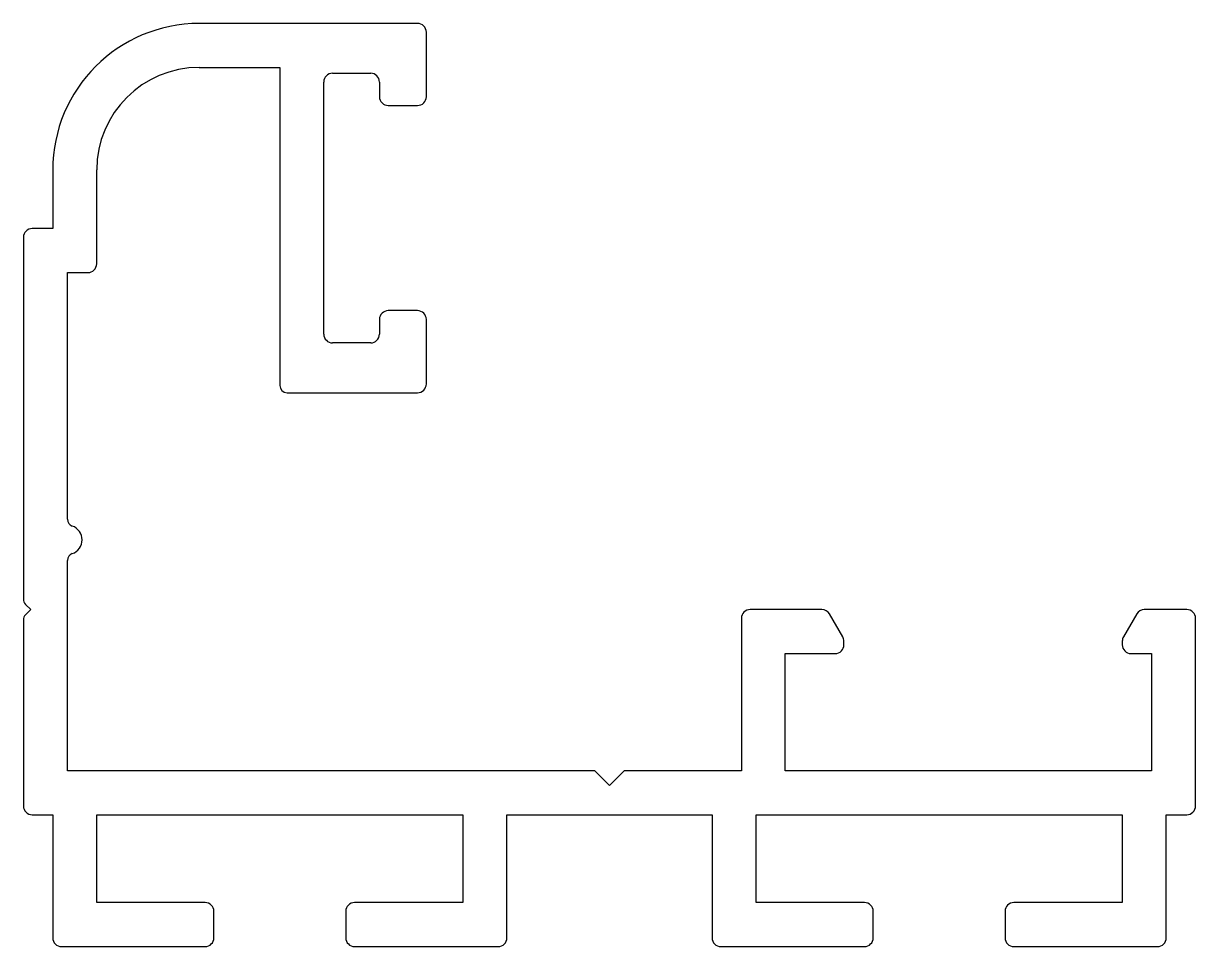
# Model space of a CAD drawing. Extents: x 1710 to 1750, y 1538.8 to 1570.3.
import ezdxf

# ---------------------------------------------------------------- set-up
doc = ezdxf.new("R2010")
doc.units = 0
doc.layers.get('0').update_dxf_attribs({"linetype": 'CONTINUOUS'})

msp = doc.modelspace()

# ---------------------------------------------------------------- linework, layer by layer
for p, q in [((1723.473, 1570.316), (1716.023, 1570.316)), ((1723.773, 1567.816), (1723.773, 1570.016)), ((1716.023, 1568.816), (1718.773, 1568.816)), ((1718.773, 1568.816), (1718.773, 1557.966)), ((1720.573, 1568.616), (1721.873, 1568.616)), ((1720.273, 1559.716), (1720.273, 1568.316)), ((1722.173, 1568.316), (1722.173, 1567.816)), ((1722.473, 1567.516), (1723.473, 1567.516)), ((1711.023, 1565.316), (1711.023, 1563.316)), ((1712.523, 1562.116), (1712.523, 1565.316)), ((1711.023, 1563.316), (1710.323, 1563.316)), ((1710.023, 1563.016), (1710.023, 1550.67)), ((1711.523, 1553.402), (1711.523, 1561.816)), ((1711.523, 1561.816), (1712.223, 1561.816)), ((1723.473, 1560.516), (1722.473, 1560.516)), ((1722.173, 1560.216), (1722.173, 1559.716)), ((1723.773, 1558.016), (1723.773, 1560.216)), ((1721.873, 1559.416), (1720.573, 1559.416)), ((1719.023, 1557.716), (1723.473, 1557.716)), ((1711.523, 1544.816), (1711.523, 1551.988)), ((1710.097, 1550.493), (1710.273, 1550.316)), ((1710.273, 1550.316), (1710.097, 1550.14)), ((1734.523, 1550.016), (1734.523, 1544.816)), ((1737.273, 1550.316), (1734.823, 1550.316)), ((1737.983, 1549.386), (1737.533, 1550.166)), ((1748.014, 1550.166), (1747.564, 1549.386)), ((1749.723, 1550.316), (1748.274, 1550.316)), ((1750.023, 1543.616), (1750.023, 1550.016)), ((1710.023, 1549.963), (1710.023, 1543.616)), ((1738.023, 1549.116), (1738.023, 1549.236)), ((1747.523, 1549.236), (1747.523, 1549.116)), ((1736.023, 1544.816), (1736.023, 1548.816)), ((1736.023, 1548.816), (1737.723, 1548.816)), ((1747.823, 1548.816), (1748.523, 1548.816)), ((1748.523, 1548.816), (1748.523, 1544.816)), ((1729.523, 1544.816), (1711.523, 1544.816)), ((1730.023, 1544.316), (1729.523, 1544.816)), ((1730.523, 1544.816), (1730.023, 1544.316)), ((1734.523, 1544.816), (1730.523, 1544.816)), ((1748.523, 1544.816), (1736.023, 1544.816)), ((1710.323, 1543.316), (1711.023, 1543.316)), ((1711.023, 1543.316), (1711.023, 1539.116)), ((1712.523, 1540.316), (1712.523, 1543.316)), ((1712.523, 1543.316), (1725.023, 1543.316)), ((1725.023, 1543.316), (1725.023, 1540.316)), ((1726.523, 1539.116), (1726.523, 1543.316)), ((1726.523, 1543.316), (1733.523, 1543.316)), ((1733.523, 1543.316), (1733.523, 1539.116)), ((1735.023, 1540.316), (1735.023, 1543.316)), ((1735.023, 1543.316), (1747.523, 1543.316)), ((1747.523, 1543.316), (1747.523, 1540.316)), ((1749.023, 1539.116), (1749.023, 1543.316)), ((1749.023, 1543.316), (1749.723, 1543.316)), ((1716.223, 1540.316), (1712.523, 1540.316)), ((1716.523, 1539.116), (1716.523, 1540.016)), ((1721.023, 1540.016), (1721.023, 1539.116)), ((1725.023, 1540.316), (1721.323, 1540.316)), ((1738.723, 1540.316), (1735.023, 1540.316)), ((1739.023, 1539.116), (1739.023, 1540.016)), ((1743.523, 1540.016), (1743.523, 1539.116)), ((1747.523, 1540.316), (1743.823, 1540.316)), ((1711.323, 1538.816), (1716.223, 1538.816)), ((1721.323, 1538.816), (1726.223, 1538.816)), ((1733.823, 1538.816), (1738.723, 1538.816)), ((1743.823, 1538.816), (1748.723, 1538.816))]:
    msp.add_line(p, q)
for centre, radius, start, end in [((1716.023, 1565.316), 5, 90, 180), ((1723.473, 1570.016), 0.3, 0, 90), ((1716.023, 1565.316), 3.5, 90, 180), ((1720.573, 1568.316), 0.3, 90, 180), ((1721.873, 1568.316), 0.3, 0, 90), ((1722.473, 1567.816), 0.3, 180, 270), ((1723.473, 1567.816), 0.3, 270, 360), ((1710.323, 1563.016), 0.3, 90, 180), ((1712.223, 1562.116), 0.3, 270, 0), ((1722.473, 1560.216), 0.3, 90, 180), ((1723.473, 1560.216), 0.3, 0, 90), ((1720.573, 1559.716), 0.3, 180, 270), ((1721.873, 1559.716), 0.3, 270, 0), ((1723.473, 1558.016), 0.3, 270, 0), ((1719.023, 1557.966), 0.25, 180, 270), ((1711.773, 1553.402), 0.25, 180, 250.5288), ((1711.523, 1552.695), 0.5, 289.4712, 70.5288), ((1711.773, 1551.988), 0.25, 109.4712, 180), ((1710.273, 1550.67), 0.25, 180, 225), ((1710.273, 1549.963), 0.25, 135, 180), ((1734.823, 1550.016), 0.3, 90, 180), ((1737.273, 1550.016), 0.3, 30, 90), ((1748.274, 1550.016), 0.3, 90, 150), ((1749.723, 1550.016), 0.3, 0.0001, 90), ((1737.723, 1549.236), 0.3, 0, 30), ((1747.823, 1549.236), 0.3, 150, 180), ((1737.723, 1549.116), 0.3, 270, 0), ((1747.823, 1549.116), 0.3, 180, 270), ((1710.323, 1543.616), 0.3, 180, 270), ((1749.723, 1543.616), 0.3, 270, 0.0001), ((1716.223, 1540.016), 0.3, 0, 90), ((1721.323, 1540.016), 0.3, 90, 180), ((1738.723, 1540.016), 0.3, 0, 90), ((1743.823, 1540.016), 0.3, 90, 180), ((1711.323, 1539.116), 0.3, 180, 270), ((1716.223, 1539.116), 0.3, 270, 0), ((1721.323, 1539.116), 0.3, 180, 270), ((1726.223, 1539.116), 0.3, 270, 0), ((1733.823, 1539.116), 0.3, 180, 270), ((1738.723, 1539.116), 0.3, 270, 0), ((1743.823, 1539.116), 0.3, 180, 270), ((1748.723, 1539.116), 0.3, 270, 0)]:
    msp.add_arc(centre, radius, start, end)

doc.saveas('drawing.dxf')
